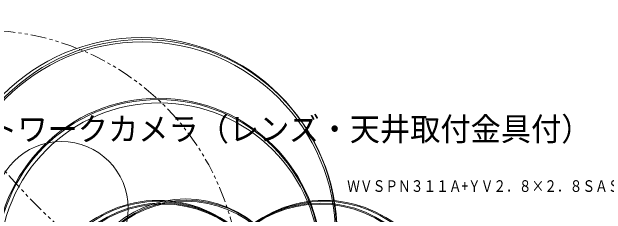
# Model space of a CAD drawing. Units: millimetres, scale not verified. Extents: x -63 to 108, y -56 to 175.
# Drawn here: x -24.8 to 50, y 44.1 to 69.6 of the extents above; entities that cross this region are included whole.
import ezdxf
from ezdxf.enums import TextEntityAlignment as Align

# ---------------------------------------------------------------- set-up
doc = ezdxf.new("R2010")
doc.units = ezdxf.units.MM
doc.header["$LTSCALE"] = 0.125
doc.linetypes.add('USER2', pattern=[31.75, 15.875, -3.175, 3.175, -3.175, 3.175, -3.175])
doc.layers.add('0-2_MOJI1', color=7, linetype='Continuous')
doc.layers.add('0-4_TOUROKU', color=7, linetype='Continuous')
doc.layers.add('0-6_GAIKEI', color=1, linetype='Continuous', lineweight=18)
doc.styles.add('ＭＳ ゴシック', font='')
doc.styles.get('ＭＳ ゴシック').set_extended_font_data('MS Gothic')

msp = doc.modelspace()

# ---------------------------------------------------------------- linework, layer by layer
at = {"layer": '0-6_GAIKEI', "linetype": 'USER2'}
for centre, radius in [((32.2154, 98.9409), 76.0771), ((-28.5063, 34.8966), 32.3824)]:
    msp.add_circle(centre, radius, dxfattribs=at)
at = {"layer": '0-6_GAIKEI'}
for centre, radius in [((-8.543, 41.7711), 24.5872), ((-8.3071, 41.6898), 24.4343), ((-8.3881, 41.5349), 24.2974), ((-6.3482, 38.2473), 20.4739), ((-6.3361, 38.1875), 20.3791), ((-6.2141, 37.9937), 20.1426), ((-18.5634, 44.8631), 8.4165), ((-6.3646, 30.9365), 14.9398), ((-6.3152, 30.8885), 14.8664), ((-2.9306, 32.395), 13.6597), ((-2.8083, 32.3253), 13.5747), ((-2.849, 32.265), 13.4988), ((14.5144, 30.9365), 14.9398), ((14.465, 30.8885), 14.8664), ((-5.8471, 30.9517), 14.5879), ((-5.7979, 30.9042), 14.515), ((13.9968, 30.9517), 14.5879), ((13.9477, 30.9042), 14.515)]:
    msp.add_circle(centre, radius, dxfattribs=at)

# ---------------------------------------------------------------- texts
at = {"layer": '0-2_MOJI1', "style": 'ＭＳ ゴシック', "width": 0.95}
msp.add_text('ネットワークカメラ（レンズ・天井取付金具付）', height=2.933, dxfattribs=at).set_placement((-35.5005, 52.5031), align=Align.BOTTOM_LEFT)
at = {"layer": '0-4_TOUROKU', "style": 'ＭＳ ゴシック', "width": 0.8}
msp.add_text('ＷＶＳＰＮ３１１Ａ+ＹＶ２．８×２．８ＳＡＳＡ２', height=1.466, dxfattribs=at).set_placement((17.3795, 46.5031), align=Align.BOTTOM_LEFT)

doc.saveas('drawing.dxf')
